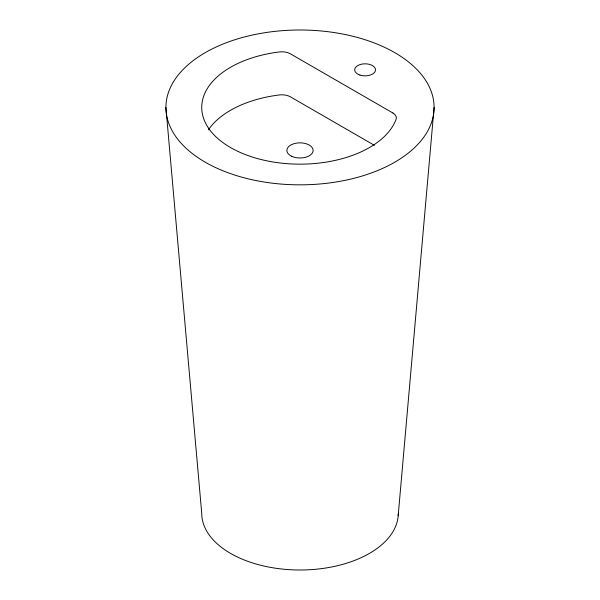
<?xml version="1.0" encoding="UTF-8"?>
<svg xmlns="http://www.w3.org/2000/svg" width="600" height="600" viewBox="0 0 600 600"><rect width="100%" height="100%" fill="white"/><g stroke="black" fill="none" stroke-linecap="round" stroke-linejoin="round"><path stroke-width="0.9" d="M398.175 515.76L434.1 107.422A134.1 77.422 0 0 0 232.95 40.373A134.1 77.422 0 0 0 232.95 174.465A134.1 77.422 0 0 0 434.1 107.422M374.347 145.29L290.303 96.773A11.91 6.877 0 0 0 279.442 94.942A98.273 56.738 0 0 0 208.425 129.84M165.9 107.422L201.728 513.263A98.273 56.738 0 0 0 299.452 570A98.273 56.738 0 0 0 398.265 513.893M392.933 113.017L290.303 53.767A11.91 6.877 0 0 0 279.442 51.938A98.273 56.738 0 0 0 201.975 111.405A98.273 56.738 0 0 0 293.1 164.017A98.273 56.738 0 0 0 396.097 119.288A11.902 6.87 0 0 0 392.933 113.017M359.888 75.045A10.425 6.022 0 0 0 375.525 69.832A10.425 6.022 0 0 0 359.888 64.62A10.425 6.022 0 0 0 359.888 75.045M291.75 156.308A13.11 7.567 0 0 0 312.952 151.605A13.11 7.567 0 0 0 295.298 143.355A13.11 7.567 0 0 0 291.75 156.308"/></g></svg>
